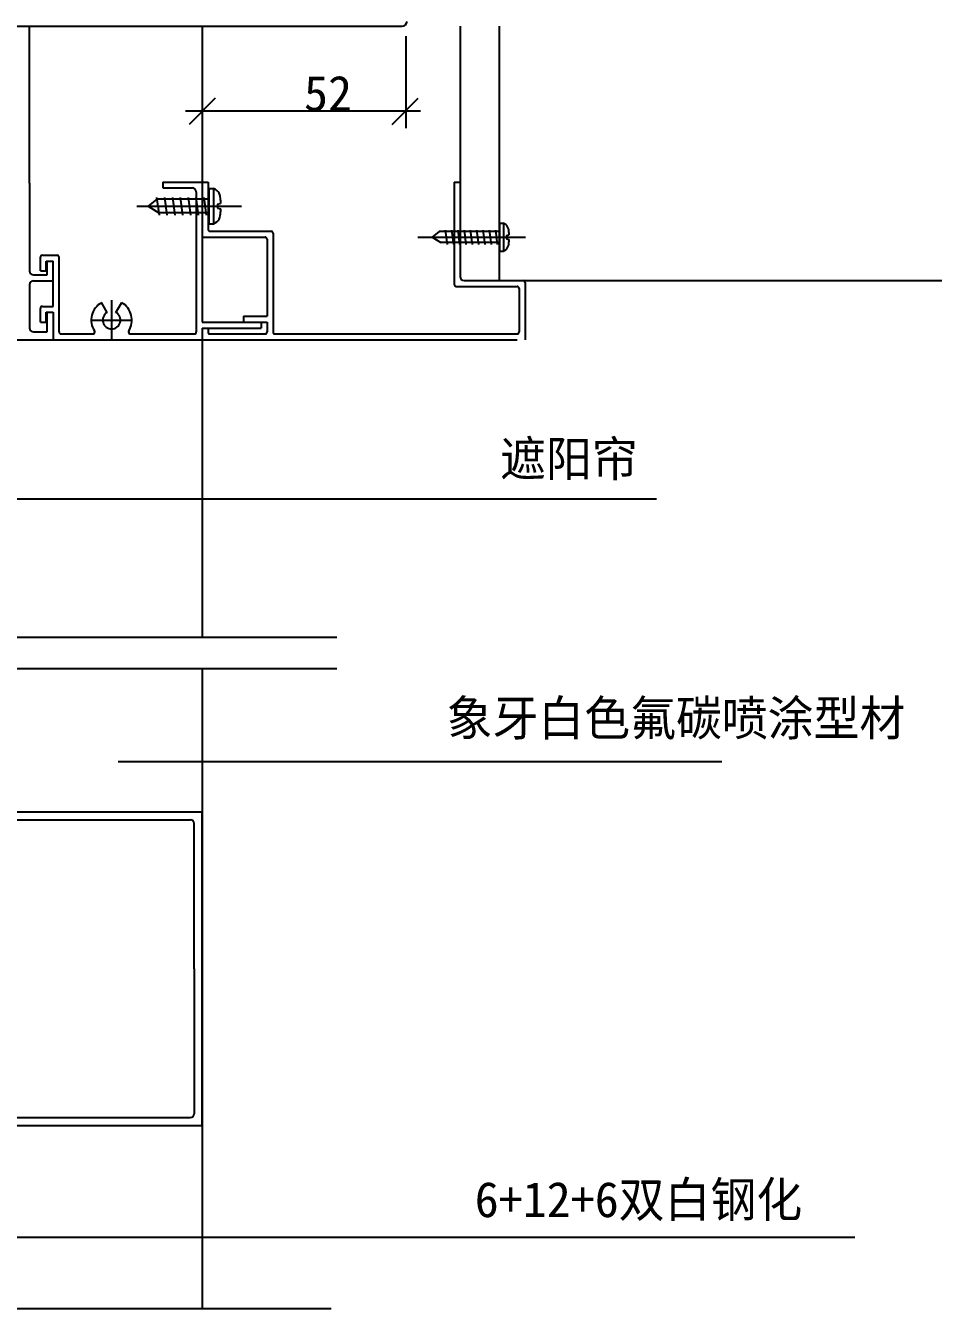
# Model space of a CAD drawing. Header units: metres. Extents: x 4581 to 5421, y 2124 to 3222.
# Drawn here: x 4848.4 to 5079.9, y 2123.6 to 2450.8 of the extents above; entities that cross this region are included whole.
import ezdxf

# ---------------------------------------------------------------- set-up
doc = ezdxf.new("R2010")
doc.units = ezdxf.units.M
for name, color, linetype in [('1', 1, 'Continuous'), ('10', 1, 'Continuous'), ('CASTFIX', 1, 'Continuous')]:
    doc.layers.add(name, color=color, linetype=linetype)

# ---------------------------------------------------------------- blocks, each defined once
blk = doc.blocks.new('_ArchTick')
at = {"color": 0, "linetype": 'ByBlock'}
blk.add_lwpolyline([(-0.5, -0.5), (0.5, 0.5)], dxfattribs=at)

msp = doc.modelspace()

# ---------------------------------------------------------------- linework, layer by layer
for p, q in [((4785.45, 2450.67), (4849.44, 2450.67)), ((4836.19, 2450.67), (4944.45, 2450.67)), ((4849.44, 2410.67), (4849.44, 2450.67)), ((4959.24, 2450.67), (4959.24, 2410.93)), ((4969.24, 2450.67), (4969.24, 2385.8)), ((4849.44, 2410.67), (4849.44, 2388.24)), ((4883.41, 2410.93), (4883.41, 2409.42)), ((4883.41, 2410.93), (4894.96, 2410.93)), ((4883.41, 2409.42), (4890.95, 2409.42)), ((4893.45, 2410.93), (4893.45, 2375.19)), ((4894.96, 2410.93), (4894.96, 2398.88)), ((4957.73, 2410.93), (4957.73, 2384.79)), ((4957.73, 2410.93), (4959.24, 2410.93)), ((4959.24, 2410.93), (4959.24, 2386.8)), ((4891.95, 2408.42), (4891.95, 2372.67)), ((4893.45, 2396.87), (4909.52, 2396.87)), ((4895.46, 2398.38), (4911.03, 2398.38)), ((4910.03, 2396.37), (4910.03, 2376.69)), ((4911.53, 2397.87), (4911.53, 2372.67)), ((4852.7, 2392.26), (4856.47, 2392.26)), ((4852.2, 2388.24), (4852.2, 2391.76)), ((4853.71, 2388.24), (4853.71, 2390.75)), ((4853.71, 2390.75), (4855.46, 2390.75)), ((4853.96, 2387.24), (4853.96, 2390.75)), ((4855.46, 2379.2), (4855.46, 2390.75)), ((4856.97, 2372.67), (4856.97, 2391.76)), ((4850.44, 2387.24), (4853.96, 2387.24)), ((4850.44, 2385.73), (4855.46, 2385.73)), ((4852.2, 2388.24), (4853.71, 2388.24)), ((4960.24, 2385.8), (4975.31, 2385.8)), ((4849.44, 2384.73), (4849.44, 2373.7)), ((4958.24, 2384.29), (4973.8, 2384.29)), ((4974.31, 2383.79), (4974.31, 2372.67)), ((4975.81, 2385.3), (4975.81, 2370.67)), ((4852.7, 2379.2), (4855.46, 2379.2)), ((4869.22, 2377.65), (4867.77, 2380.16)), ((4870.35, 2380.83), (4870.35, 2370.67)), ((4871.48, 2377.65), (4872.94, 2380.16)), ((4852.2, 2375.19), (4852.2, 2378.7)), ((4853.71, 2375.19), (4853.71, 2377.7)), ((4853.71, 2377.7), (4855.46, 2377.7)), ((4853.96, 2372.67), (4853.96, 2377.7)), ((4855.46, 2377.7), (4855.46, 2370.67)), ((4904, 2376.69), (4910.03, 2376.69)), ((4904, 2376.69), (4904, 2375.19)), ((4850.44, 2372.7), (4853.96, 2372.7)), ((4852.2, 2375.19), (4853.71, 2375.19)), ((4865.19, 2375.69), (4875.52, 2375.69)), ((4893.43, 2375.19), (4910.03, 2375.19)), ((4893.43, 2373.68), (4908.52, 2373.68)), ((4893.45, 2373.68), (4893.45, 2370.67)), ((4894.96, 2373.68), (4894.96, 2372.67)), ((4908.52, 2375.19), (4908.52, 2373.68)), ((4910.03, 2375.19), (4910.03, 2372.67)), ((4783.43, 2370.67), (4854.96, 2370.67)), ((4852.96, 2370.67), (4973.31, 2370.67)), ((4857.47, 2372.17), (4865.55, 2372.17)), ((4875.15, 2372.17), (4891.45, 2372.17)), ((4893.45, 2370.67), (4973.8, 2370.67)), ((4895.46, 2372.17), (4909.52, 2372.17)), ((4912.03, 2372.17), (4973.8, 2372.17)), ((4785.45, 2250.24), (4893.43, 2250.24)), ((4841.51, 2248.24), (4890.43, 2248.24)), ((4893.43, 2170.24), (4893.43, 2250.24)), ((4891.43, 2210.24), (4891.43, 2247.24)), ((4891.43, 2210.24), (4891.43, 2173.24)), ((4783.43, 2170.24), (4893.43, 2170.24)), ((4841.51, 2172.24), (4890.43, 2172.24))]:
    msp.add_line(p, q)
for centre, radius, start, end in [((4944.45, 2451.92), 1.25, 270, 0), ((4890.95, 2408.42), 1, 0, 90), ((4895.46, 2398.88), 0.5, 180, 270), ((4909.52, 2396.37), 0.5, 0, 90), ((4911.03, 2397.87), 0.5, 0, 90), ((4852.7, 2391.76), 0.5, 90, 180), ((4856.47, 2391.76), 0.5, 0, 90), ((4850.44, 2388.24), 1, 180, 270), ((4850.44, 2384.73), 1, 90, 180), ((4960.24, 2386.8), 1, 180, 270), ((4975.31, 2385.3), 0.5, 0, 90), ((4958.24, 2384.79), 0.5, 180, 270), ((4973.8, 2383.79), 0.5, 0, 90), ((4852.7, 2378.7), 0.5, 90, 180), ((4870.35, 2375.69), 5.17, 120, 212.12), ((4870.35, 2375.69), 5.17, 327.88, 60), ((4870.35, 2375.69), 2.26, 120, 60), ((4850.44, 2373.7), 1, 180, 270), ((4857.47, 2372.67), 0.5, 180, 270), ((4865.55, 2372.67), 0.5, 270, 32.12), ((4875.15, 2372.67), 0.5, 147.88, 270), ((4891.45, 2372.67), 0.5, 270, 0), ((4895.46, 2372.67), 0.5, 180, 270), ((4909.52, 2372.67), 0.5, 270, 0), ((4912.03, 2372.67), 0.5, 180, 270), ((4973.8, 2372.67), 0.5, 270, 0), ((4890.43, 2247.24), 1, 0, 90), ((4890.43, 2173.24), 1, 270, 0)]:
    msp.add_arc(centre, radius, start, end)
at = {"layer": '1'}
for p, q in [((4893.43, 2450.67), (4893.43, 2375.19)), ((4975.31, 2385.8), (5210.29, 2385.8)), ((4893.43, 2373.68), (4893.43, 2294.84)), ((4619.19, 2294.84), (4927.79, 2294.84)), ((4619.19, 2286.78), (4927.79, 2286.78)), ((4893.43, 2286.78), (4893.43, 2173.25)), ((4893.43, 2173.25), (4893.43, 2123.58)), ((4620.77, 2123.58), (4926.35, 2123.58))]:
    msp.add_line(p, q, dxfattribs=at)
at = {"layer": '10'}
for p, q in [((4893.43, 2448.17), (4893.43, 2426.56)), ((4945.43, 2448.17), (4945.43, 2424.66)), ((4889.2, 2429.06), (4949.14, 2429.06)), ((4709.23, 2330.1), (5009.35, 2330.1)), ((4709.23, 2330.1), (5009.35, 2330.1)), ((4872.02, 2263.11), (5009.35, 2263.11)), ((4872.02, 2263.11), (5025.96, 2263.11)), ((4771.86, 2141.77), (5011.63, 2141.77)), ((4771.86, 2141.77), (5059.93, 2141.77))]:
    msp.add_line(p, q, dxfattribs=at)
at = {"layer": 'CASTFIX'}
for p, q in [((4895.12, 2409.29), (4895.12, 2400.29)), ((4895.12, 2409.29), (4896.37, 2409.29)), ((4896.37, 2409.29), (4896.37, 2400.29)), ((4881.9, 2406.54), (4879.69, 2404.79)), ((4881.85, 2406.98), (4882.45, 2402.47)), ((4895.12, 2406.54), (4881.9, 2406.54)), ((4883.85, 2406.98), (4884.45, 2402.47)), ((4885.85, 2406.98), (4886.45, 2402.47)), ((4887.85, 2406.98), (4888.45, 2402.47)), ((4889.85, 2406.98), (4890.45, 2402.47)), ((4891.85, 2406.98), (4892.45, 2402.47)), ((4893.85, 2406.98), (4894.45, 2402.47)), ((4897.37, 2405.29), (4898.12, 2405.49)), ((4897.37, 2405.29), (4897.37, 2404.29)), ((4898.12, 2406.29), (4898.12, 2405.49)), ((4876.78, 2404.79), (4903.45, 2404.79)), ((4879.69, 2404.79), (4882.38, 2403.04)), ((4895.12, 2403.04), (4882.38, 2403.04)), ((4897.37, 2404.29), (4898.12, 2404.09)), ((4898.12, 2404.09), (4898.12, 2403.29)), ((4895.12, 2400.29), (4896.37, 2400.29)), ((4969.27, 2400.47), (4969.27, 2393.27)), ((4969.27, 2400.47), (4970.27, 2400.47)), ((4970.27, 2400.47), (4970.27, 2393.27)), ((4948.42, 2396.87), (4975.93, 2396.87)), ((4953.91, 2398.27), (4952.14, 2396.87)), ((4952.14, 2396.87), (4954.29, 2395.47)), ((4969.27, 2398.27), (4953.91, 2398.27)), ((4969.27, 2395.47), (4954.29, 2395.47)), ((4955.45, 2398.62), (4955.93, 2395.01)), ((4957.05, 2398.62), (4957.53, 2395.01)), ((4958.65, 2398.62), (4959.13, 2395.01)), ((4960.25, 2398.62), (4960.73, 2395.01)), ((4961.85, 2398.62), (4962.33, 2395.01)), ((4963.45, 2398.62), (4963.93, 2395.01)), ((4965.05, 2398.62), (4965.53, 2395.01)), ((4966.65, 2398.62), (4967.13, 2395.01)), ((4968.25, 2398.62), (4968.73, 2395.01)), ((4971.07, 2397.27), (4971.67, 2397.43)), ((4971.07, 2397.27), (4971.07, 2396.47)), ((4971.07, 2396.47), (4971.67, 2396.31)), ((4971.67, 2398.07), (4971.67, 2397.43)), ((4971.67, 2396.31), (4971.67, 2395.67)), ((4969.27, 2393.27), (4970.27, 2393.27))]:
    msp.add_line(p, q, dxfattribs=at)
for centre, radius, start, end in [((4895.28, 2406.64), 2.87, 352.98, 67.54), ((4895.28, 2402.94), 2.87, 292.46, 7.02), ((4969.39, 2398.35), 2.29, 352.98, 67.54), ((4969.39, 2395.38), 2.29, 292.46, 7.02)]:
    msp.add_arc(centre, radius, start, end, dxfattribs=at)

# ---------------------------------------------------------------- block references
at = {"layer": '10', "xscale": 6.7, "yscale": 6.7, "zscale": 6.7, "rotation": 180}
for p in [(4893.46, 2428.96), (4945.15, 2428.85)]:
    msp.add_blockref('_ArchTick', p, dxfattribs=at)

# ---------------------------------------------------------------- texts
at = {"layer": '10'}
msp.add_text('6+12+6双白钢化', height=9, dxfattribs=at).set_placement((4962.97, 2146.85))
at = {"layer": '10', "char_height": 9, "attachment_point": 1}
for s, insert in [('\\A1;52', (4919.43, 2438.06)), ('遮阳帘', (4969.44, 2344.83)), ('象牙白色氟碳喷涂型材', (4955.8, 2278.68))]:
    msp.add_mtext(s, dxfattribs=dict(at, insert=insert))

doc.saveas('drawing.dxf')
